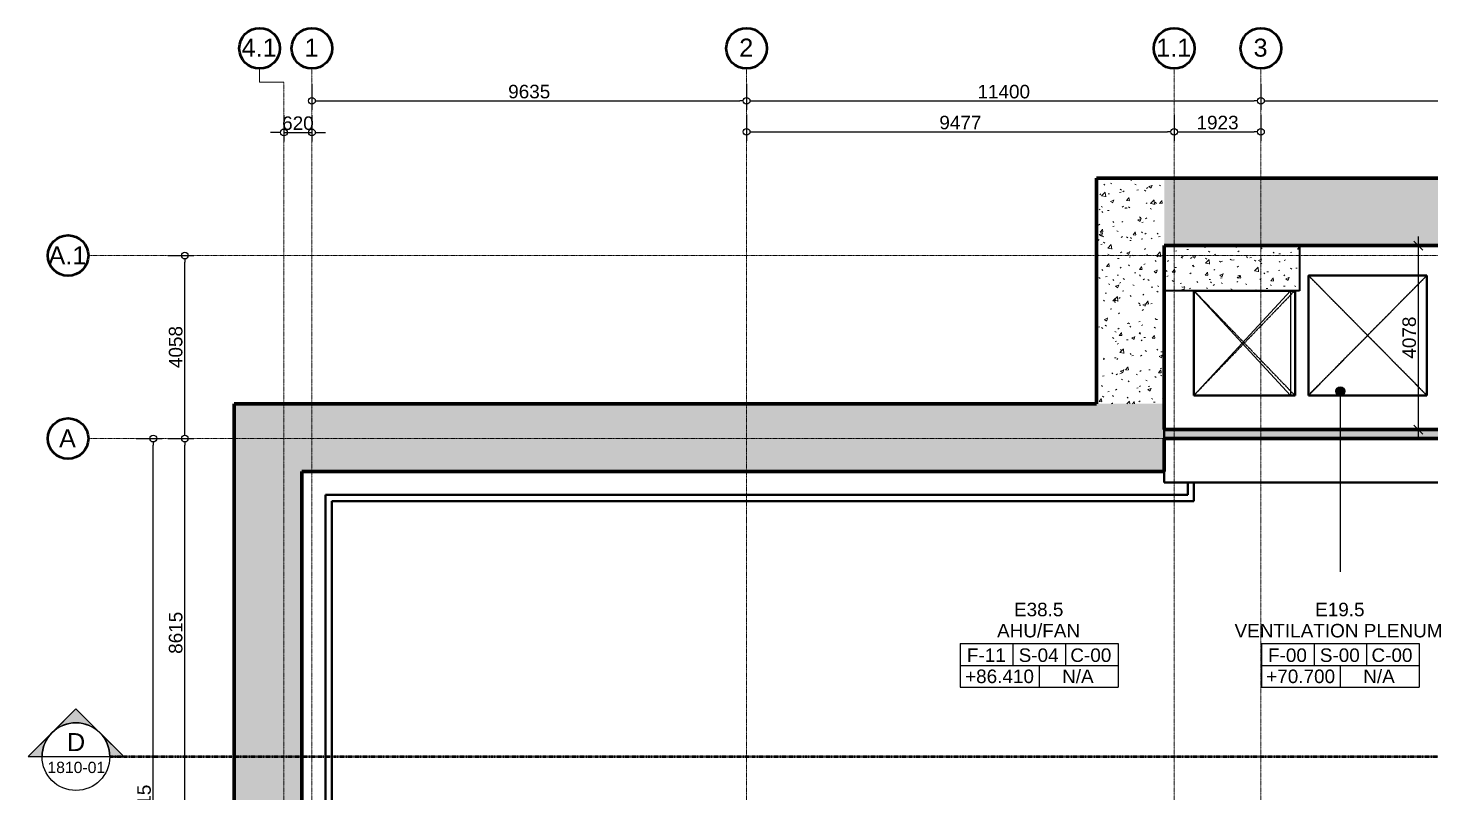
# Model space of a CAD drawing. Header units: millimetres. Extents: x -920222 to -841623, y -18676 to 21298.
# Drawn here: x -920209 to -889113, y 4334 to 21298 of the extents above; entities that cross this region are included whole.
import ezdxf

# ---------------------------------------------------------------- set-up
doc = ezdxf.new("R2010")
doc.units = ezdxf.units.MM
doc.linetypes.add('DPA_Grid _ Level 100', pattern=[10, 5.5, -1.6, 1.3, -1.6])
doc.linetypes.add('DPA_Overhead 100', pattern=[2.75, 1.75, -1])
for name, color, linetype, lineweight in [('_ _ A-DETL-OPENING', 1, 'Continuous', 25), ('A-ANNO-DIMS', 1, 'Continuous', 9), ('A-FLOR-E', 2, 'Continuous', 35), ('A-FLOR-OVHD', 2, 'DPA_Overhead 100', 25), ('A-ROOM-IDEN', 3, 'Continuous', 25), ('A-ROOM-LINE', 3, 'Continuous', 25), ('A-WALL', 5, 'Continuous', 35), ('A-WALL-PATT', 1, 'Continuous', 35), ('G-ANNO-SECL', 3, 'Continuous', 9), ('S-GRID', 251, 'Continuous', 9), ('S-GRID-IDEN', 3, 'Continuous', 50), ('WALL', 5, 'Continuous', 35), ('WALL-E', 2, 'Continuous', 35)]:
    doc.layers.add(name, color=color, linetype=linetype, lineweight=lineweight)
doc.styles.add('Arial', font='arial.ttf', dxfattribs={"height": 400})
doc.styles.add('Arial_1', font='arial.ttf', dxfattribs={"height": 250})
doc.styles.add('Arial_2', font='arial.ttf', dxfattribs={"height": 300})
doc.dimstyles.new('DPA-DIM-3_0_C-C', dxfattribs={"dimscale": 304.8, "dimtxt": 306.07782, "dimasz": 0.492126, "dimexe": 0.656168, "dimexo": 0.0625, "dimgap": 0.164042, "dimtad": 1, "dimdec": 0, "dimzin": 0, "dimdsep": 46, "dimtxsty": 'Arial_2', "dimblk1": 'DOTBLANK', "dimblk2": 'DOTBLANK', "dimsah": 1, "dimcen": 0.09, "dimdle": 0.656168, "dimadec": 8, "dimazin": 0, "dimtfac": 1, "dimtdec": 4, "dimtix": 1, "dimtmove": 0, "dimatfit": 3, "dimfxl": 1.312336, "dimfxlon": 1, "dimtvp": 1, "dimtolj": 1, "dimtzin": 0, "dimarcsym": 2})
doc.dimstyles.new('DPA-DIM-3_0_T-T', dxfattribs={"dimscale": 304.8, "dimtxt": 306.07782, "dimasz": 0.656168, "dimexe": 0.656168, "dimexo": 0.0625, "dimgap": 0.164042, "dimtad": 1, "dimdec": 0, "dimzin": 0, "dimdsep": 46, "dimtxsty": 'Arial_2', "dimblk1": 'OBLIQUE', "dimblk2": 'OBLIQUE', "dimsah": 1, "dimcen": 0.09, "dimdle": 0.656168, "dimadec": 8, "dimazin": 0, "dimtfac": 1, "dimtdec": 4, "dimtix": 1, "dimtmove": 0, "dimatfit": 3, "dimfxl": 1.312336, "dimfxlon": 1, "dimtvp": 1, "dimtolj": 1, "dimtzin": 0, "dimarcsym": 2})
pattern_1 = [(50, (0, 0), (728.7365, -63.75582), [76.2, -838.2]), (355, (0, 0), (-140.9716, 764.2276), [60.96, -670.56]), (100.451, (60.7, -5.3), (587.77, 700.46675), [64.76, -712.36]), (46.184, (0, 203.2), (1084.3162, -168.171), [114.3, -1257.3]), (96.636, (90.4, 189.2), (949.6099, 989.7098), [97.14, -1068.54]), (351.184, (0, 203.2), (949.6206, 989.7012), [91.44, -1005.84]), (21, (101.6, 152.4), (606.45787, -409.06057), [76.2, -838.2]), (326, (101.6, 152.4), (247.20834, 736.7529), [60.96, -670.56]), (71.451, (152.14, 118.3), (853.66825, 327.68547), [64.76, -712.36]), (37.5, (0, 0), (12.35469, 338.22012), [33.528, -628.904, 33.528, -647.192, -673.1]), (37.5, (0, 0), (12.35469, 338.22012), [-1343.152, 33.528, -639.572]), (7.5, (0, 0), (267.27887, 400.72213), [33.528, -354.584, 33.528, -613.664, -256.54]), (7.5, (0, 0), (267.27887, 400.72213), [-1035.304, 33.528, -223.012]), (327.5, (-226.57, 0), (542.36333, -22.915345), [33.528, -220.472, 33.528, -758.952, -1051.56]), (327.5, (-226.57, 0), (542.36333, -22.915345), [-1046.48, 33.528, -1018.032]), (317.5, (-328.17, 0), (592.51696, 101.7071), [33.528, -296.672, 33.528, -492.76, -746.76]), (317.5, (-328.17, 0), (592.51696, 101.7071), [-856.488, 33.528, -713.232])]

# ---------------------------------------------------------------- blocks, each defined once
blk = doc.blocks.new('Walls New - Walls New-13988885-4250-01 ENLARGED CONCOURSE LEVEL - REFLECTED CEILING PLAN - SHEET 1')
at = {"layer": 'A-WALL-PATT', "lineweight": 9}
h = blk.add_hatch(dxfattribs=at)
h.set_pattern_fill('FP_1', color=256, style=0, pattern_type=2)
h.set_pattern_definition(pattern_1)
h.paths.add_polyline_path([(-892025, 15472), (-892025, 16472), (-895025, 16472), (-895025, 15472)])
at = {"layer": 'WALL'}
for p, q in [((-895025, 16472), (-892025, 16472)), ((-895025, 15472), (-895025, 16472)), ((-892025, 16472), (-892025, 15472)), ((-892025, 15472), (-895025, 15472))]:
    blk.add_line(p, q, dxfattribs=at)
blk = doc.blocks.new('Section - Section Head-531884-4250-01 ENLARGED CONCOURSE LEVEL - REFLECTED CEILING PLAN - SHEET 1')
at = {"layer": 'G-ANNO-SECL'}
h = blk.add_hatch(color=256, dxfattribs=at)
edge = h.paths.add_edge_path()
edge.add_line((-12.8, 5.3), (-7.5, 10.61))
edge.add_line((-7.5, 10.61), (-2.2, 5.3))
edge.add_arc((-7.5, 0), 7.5, 45, 135)
h = blk.add_hatch(color=256, dxfattribs=at)
edge = h.paths.add_edge_path()
edge.add_arc((-7.5, 0), 7.5, 0, 45)
edge.add_line((-2.2, 5.3), (3.11, 0))
edge.add_line((3.11, 0), (0, 0))
edge = h.paths.add_edge_path()
edge.add_line((-15, 0), (-18.11, 0))
edge.add_line((-18.11, 0), (-12.8, 5.3))
edge.add_arc((-7.5, 0), 7.5, 135, 180)
at = {"layer": 'G-ANNO-SECL', "lineweight": 25}
for p, q in [((-7.5, 10.61), (-18.11, 0)), ((-7.5, 10.61), (-12.8, 5.3)), ((3.11, 0), (-7.5, 10.61)), ((-2.2, 5.3), (-7.5, 10.61)), ((-12.8, 5.3), (-18.11, 0)), ((3.11, 0), (-2.2, 5.3)), ((-18.11, 0), (-15, 0)), ((-18.11, 0), (-15, 0)), ((0, 0), (3.11, 0)), ((0, 0), (3.11, 0))]:
    blk.add_line(p, q, dxfattribs=at)
blk.add_circle((-7.5, 0), 7.5, dxfattribs=at)
for start, end in [(45, 135), (135, 180), (0, 45)]:
    blk.add_arc((-7.5, 0), 7.5, start, end, dxfattribs=at)
blk = doc.blocks.new('DPA_Room Tag Box - Standard-4486259-4250-01 ENLARGED CONCOURSE LEVEL - REFLECTED CEILING PLAN - SHEET 1')
at = {"layer": 'A-ROOM-LINE'}
for p, q in [((-17.5, -2.94), (-17.5, -12.6)), ((-17.5, -2.94), (17.5, -2.94)), ((-5.83, -2.94), (-5.83, -7.77)), ((5.83, -2.94), (5.83, -7.77)), ((17.5, -2.94), (17.5, -12.6)), ((-17.5, -7.77), (17.5, -7.77)), ((0, -7.77), (0, -12.6)), ((-17.5, -12.6), (17.5, -12.6))]:
    blk.add_line(p, q, dxfattribs=at)
blk = doc.blocks.new('Grid - 100 Scale-2291345-4250-01 ENLARGED CONCOURSE LEVEL - REFLECTED CEILING PLAN - SHEET 1')
at = {"layer": 'S-GRID-IDEN'}
blk.add_circle((0, 0), 4.5, dxfattribs=at)
blk = doc.blocks.new('_DotBlank')
at = {"color": 0, "linetype": 'ByBlock', "lineweight": -2}
blk.add_line((-0.5, 0), (-1, 0), dxfattribs=at)
blk.add_circle((0, 0), 0.5, dxfattribs=at)
blk = doc.blocks.new('*D291')
at = {"layer": 'A-ANNO-DIMS', "color": 0, "lineweight": -2, "transparency": 16777216}
for p, q in [((-9635, 16485), (-9635, 15904)), ((0, 16485), (0, 15904)), ((-9485, 16104), (-150, 16104))]:
    blk.add_line(p, q, dxfattribs=at)
at = {"layer": 'Defpoints', "color": 0, "transparency": 16777216}
for p in [(-9635, 16504), (0, 16504), (0, 16104)]:
    blk.add_point(p, dxfattribs=at)
at = {"layer": 'A-ANNO-DIMS', "color": 0, "lineweight": -2, "transparency": 16777216, "xscale": 150, "yscale": 150, "zscale": 150, "rotation": 180}
blk.add_blockref('_DotBlank', (-9635, 16104), dxfattribs=at)
at = {"layer": 'A-ANNO-DIMS', "color": 0, "lineweight": -2, "transparency": 16777216, "xscale": 150, "yscale": 150, "zscale": 150}
blk.add_blockref('_DotBlank', (0, 16104), dxfattribs=at)
at = {"layer": 'A-ANNO-DIMS', "color": 0, "transparency": 16777216, "insert": (-4818, 16308), "char_height": 300, "width": 1107.53, "attachment_point": 5, "style": 'Arial_2'}
blk.add_mtext('\\A1;9635', dxfattribs=at)
blk = doc.blocks.new('*D292')
at = {"layer": 'A-ANNO-DIMS', "color": 0, "lineweight": -2, "transparency": 16777216}
for p, q in [((0, 16485), (0, 15904)), ((11400, 16485), (11400, 15904)), ((150, 16104), (11250, 16104))]:
    blk.add_line(p, q, dxfattribs=at)
at = {"layer": 'Defpoints', "color": 0, "transparency": 16777216}
for p in [(0, 16504), (11400, 16504), (11400, 16104)]:
    blk.add_point(p, dxfattribs=at)
at = {"layer": 'A-ANNO-DIMS', "color": 0, "lineweight": -2, "transparency": 16777216, "xscale": 150, "yscale": 150, "zscale": 150, "rotation": 180}
blk.add_blockref('_DotBlank', (0, 16104), dxfattribs=at)
at = {"layer": 'A-ANNO-DIMS', "color": 0, "lineweight": -2, "transparency": 16777216, "xscale": 150, "yscale": 150, "zscale": 150}
blk.add_blockref('_DotBlank', (11400, 16104), dxfattribs=at)
at = {"layer": 'A-ANNO-DIMS', "color": 0, "transparency": 16777216, "insert": (5700, 16307), "char_height": 300, "width": 1384.41, "attachment_point": 5, "style": 'Arial_2'}
blk.add_mtext('\\A1;11400', dxfattribs=at)
blk = doc.blocks.new('*D293')
at = {"layer": 'A-ANNO-DIMS', "color": 0, "lineweight": -2, "transparency": 16777216}
for p, q in [((11400, 16485), (11400, 15904)), ((22800, 16485), (22800, 15904)), ((11550, 16104), (22650, 16104))]:
    blk.add_line(p, q, dxfattribs=at)
at = {"layer": 'Defpoints', "color": 0, "transparency": 16777216}
for p in [(11400, 16504), (22800, 16504), (22800, 16104)]:
    blk.add_point(p, dxfattribs=at)
at = {"layer": 'A-ANNO-DIMS', "color": 0, "lineweight": -2, "transparency": 16777216, "xscale": 150, "yscale": 150, "zscale": 150, "rotation": 180}
blk.add_blockref('_DotBlank', (11400, 16104), dxfattribs=at)
at = {"layer": 'A-ANNO-DIMS', "color": 0, "lineweight": -2, "transparency": 16777216, "xscale": 150, "yscale": 150, "zscale": 150}
blk.add_blockref('_DotBlank', (22800, 16104), dxfattribs=at)
at = {"layer": 'A-ANNO-DIMS', "color": 0, "transparency": 16777216, "insert": (17100, 16307), "char_height": 300, "width": 1384.41, "attachment_point": 5, "style": 'Arial_2'}
blk.add_mtext('\\A1;11400', dxfattribs=at)
blk = doc.blocks.new('*D297')
at = {"layer": 'A-ANNO-DIMS', "color": 0, "lineweight": -2, "transparency": 16777216}
for p, q in [((-13532, 8615), (-12951, 8615)), ((-13151, -7750), (-13151, 8465)), ((-13532, -7900), (-12951, -7900))]:
    blk.add_line(p, q, dxfattribs=at)
at = {"layer": 'Defpoints', "color": 0, "transparency": 16777216}
for p in [(-13551, 8615), (-13151, 8615), (-13551, -7900)]:
    blk.add_point(p, dxfattribs=at)
at = {"layer": 'A-ANNO-DIMS', "color": 0, "lineweight": -2, "transparency": 16777216, "xscale": 150, "yscale": 150, "zscale": 150}
for p, rotation in [((-13151, 8615), 90), ((-13151, -7900), 270)]:
    blk.add_blockref('_DotBlank', p, dxfattribs=dict(at, rotation=rotation))
at = {"layer": 'A-ANNO-DIMS', "color": 0, "transparency": 16777216, "insert": (-13354, 357), "char_height": 300, "width": 1384.41, "attachment_point": 5, "rotation": 90, "style": 'Arial_2'}
blk.add_mtext('\\A1;16515', dxfattribs=at)
blk = doc.blocks.new('*D300')
at = {"layer": 'A-ANNO-DIMS', "color": 0, "lineweight": -2, "transparency": 16777216}
for p, q in [((-12832, 8615), (-12251, 8615)), ((-12451, 150), (-12451, 8465)), ((-12832, 0), (-12251, 0))]:
    blk.add_line(p, q, dxfattribs=at)
at = {"layer": 'Defpoints', "color": 0, "transparency": 16777216}
for p in [(-12851, 8615), (-12451, 8615), (-12851, 0)]:
    blk.add_point(p, dxfattribs=at)
at = {"layer": 'A-ANNO-DIMS', "color": 0, "lineweight": -2, "transparency": 16777216, "xscale": 150, "yscale": 150, "zscale": 150}
for p, rotation in [((-12451, 8615), 90), ((-12451, 0), 270)]:
    blk.add_blockref('_DotBlank', p, dxfattribs=dict(at, rotation=rotation))
at = {"layer": 'A-ANNO-DIMS', "color": 0, "transparency": 16777216, "insert": (-12654, 4307), "char_height": 300, "width": 1107.53, "attachment_point": 5, "rotation": 90, "style": 'Arial_2'}
blk.add_mtext('\\A1;8615', dxfattribs=at)
blk = doc.blocks.new('_Oblique')
at = {"color": 0, "linetype": 'ByBlock', "lineweight": -2}
blk.add_line((-0.5, -0.5), (0.5, 0.5), dxfattribs=at)
blk = doc.blocks.new('*D320')
at = {"layer": 'A-ANNO-DIMS', "color": 0, "lineweight": -2, "transparency": 16777216}
for p, q in [((14891, 8615), (14891, 13093)), ((14510, 12893), (15091, 12893)), ((14510, 8815), (15091, 8815))]:
    blk.add_line(p, q, dxfattribs=at)
at = {"layer": 'Defpoints', "color": 0, "transparency": 16777216}
for p in [(14491, 12893), (14891, 12893), (14491, 8815)]:
    blk.add_point(p, dxfattribs=at)
at = {"layer": 'A-ANNO-DIMS', "color": 0, "lineweight": -2, "transparency": 16777216, "xscale": 200, "yscale": 200, "zscale": 200}
for p, rotation in [((14891, 12893), 90), ((14891, 8815), 270)]:
    blk.add_blockref('_Oblique', p, dxfattribs=dict(at, rotation=rotation))
at = {"layer": 'A-ANNO-DIMS', "color": 0, "transparency": 16777216, "insert": (14688, 10854), "char_height": 300, "width": 1107.53, "attachment_point": 5, "rotation": 90, "style": 'Arial_2'}
blk.add_mtext('\\A1;4078', dxfattribs=at)
blk = doc.blocks.new('*D326')
at = {"layer": 'A-ANNO-DIMS', "color": 0, "lineweight": -2, "transparency": 16777216}
for p, q in [((0, 15799), (0, 15218)), ((9477, 15799), (9477, 15218)), ((150, 15418), (9327, 15418))]:
    blk.add_line(p, q, dxfattribs=at)
at = {"layer": 'Defpoints', "color": 0, "transparency": 16777216}
for p in [(0, 15818), (9477, 15818), (9477, 15418)]:
    blk.add_point(p, dxfattribs=at)
at = {"layer": 'A-ANNO-DIMS', "color": 0, "lineweight": -2, "transparency": 16777216, "xscale": 150, "yscale": 150, "zscale": 150, "rotation": 180}
blk.add_blockref('_DotBlank', (0, 15418), dxfattribs=at)
at = {"layer": 'A-ANNO-DIMS', "color": 0, "lineweight": -2, "transparency": 16777216, "xscale": 150, "yscale": 150, "zscale": 150}
blk.add_blockref('_DotBlank', (9477, 15418), dxfattribs=at)
at = {"layer": 'A-ANNO-DIMS', "color": 0, "transparency": 16777216, "insert": (4739, 15621), "char_height": 300, "width": 1107.53, "attachment_point": 5, "style": 'Arial_2'}
blk.add_mtext('\\A1;9477', dxfattribs=at)
blk = doc.blocks.new('*D327')
at = {"layer": 'A-ANNO-DIMS', "color": 0, "lineweight": -2, "transparency": 16777216}
for p, q in [((9477, 15799), (9477, 15218)), ((11400, 15799), (11400, 15218)), ((9627, 15418), (11250, 15418))]:
    blk.add_line(p, q, dxfattribs=at)
at = {"layer": 'Defpoints', "color": 0, "transparency": 16777216}
for p in [(9477, 15818), (11400, 15818), (11400, 15418)]:
    blk.add_point(p, dxfattribs=at)
at = {"layer": 'A-ANNO-DIMS', "color": 0, "lineweight": -2, "transparency": 16777216, "xscale": 150, "yscale": 150, "zscale": 150, "rotation": 180}
blk.add_blockref('_DotBlank', (9477, 15418), dxfattribs=at)
at = {"layer": 'A-ANNO-DIMS', "color": 0, "lineweight": -2, "transparency": 16777216, "xscale": 150, "yscale": 150, "zscale": 150}
blk.add_blockref('_DotBlank', (11400, 15418), dxfattribs=at)
at = {"layer": 'A-ANNO-DIMS', "color": 0, "transparency": 16777216, "insert": (10439, 15621), "char_height": 300, "width": 1107.53, "attachment_point": 5, "style": 'Arial_2'}
blk.add_mtext('\\A1;1923', dxfattribs=at)
blk = doc.blocks.new('*D332')
at = {"layer": 'A-ANNO-DIMS', "color": 0, "lineweight": -2, "transparency": 16777216}
for p, q in [((-12832, 12673), (-12251, 12673)), ((-12451, 8765), (-12451, 12523)), ((-12832, 8615), (-12251, 8615))]:
    blk.add_line(p, q, dxfattribs=at)
at = {"layer": 'Defpoints', "color": 0, "transparency": 16777216}
for p in [(-12851, 12673), (-12451, 12673), (-12851, 8615)]:
    blk.add_point(p, dxfattribs=at)
at = {"layer": 'A-ANNO-DIMS', "color": 0, "lineweight": -2, "transparency": 16777216, "xscale": 150, "yscale": 150, "zscale": 150}
for p, rotation in [((-12451, 12673), 90), ((-12451, 8615), 270)]:
    blk.add_blockref('_DotBlank', p, dxfattribs=dict(at, rotation=rotation))
at = {"layer": 'A-ANNO-DIMS', "color": 0, "transparency": 16777216, "insert": (-12654, 10644), "char_height": 300, "width": 1107.53, "attachment_point": 5, "rotation": 90, "style": 'Arial_2'}
blk.add_mtext('\\A1;4058', dxfattribs=at)
blk = doc.blocks.new('*D333')
at = {"layer": 'A-ANNO-DIMS', "color": 0, "lineweight": -2, "transparency": 16777216}
for p, q in [((-10255, 15785), (-10255, 15204)), ((-9635, 15785), (-9635, 15204)), ((-10405, 15404), (-10555, 15404)), ((-10255, 15404), (-9635, 15404)), ((-9485, 15404), (-9335, 15404))]:
    blk.add_line(p, q, dxfattribs=at)
at = {"layer": 'Defpoints', "color": 0, "transparency": 16777216}
for p in [(-10255, 15804), (-9635, 15804), (-9635, 15404)]:
    blk.add_point(p, dxfattribs=at)
at = {"layer": 'A-ANNO-DIMS', "color": 0, "lineweight": -2, "transparency": 16777216, "xscale": 150, "yscale": 150, "zscale": 150}
blk.add_blockref('_DotBlank', (-10255, 15404), dxfattribs=at)
at = {"layer": 'A-ANNO-DIMS', "color": 0, "lineweight": -2, "transparency": 16777216, "xscale": 150, "yscale": 150, "zscale": 150, "rotation": 180}
blk.add_blockref('_DotBlank', (-9635, 15404), dxfattribs=at)
at = {"layer": 'A-ANNO-DIMS', "color": 0, "transparency": 16777216, "insert": (-9945, 15607), "char_height": 300, "width": 830.65, "attachment_point": 5, "style": 'Arial_2'}
blk.add_mtext('\\A1;620', dxfattribs=at)
blk = doc.blocks.new('*U290')
at = {"layer": '_ _ A-DETL-OPENING'}
for p, q in [((12457, 9573), (15080, 12233)), ((12457, 12233), (15080, 9573)), ((12457, 9573), (12457, 12233)), ((12457, 12233), (15080, 12233)), ((15080, 12233), (15080, 9573)), ((9917, 9573), (12057, 11893)), ((9917, 11893), (12057, 9573)), ((9917, 9573), (9917, 11893)), ((9917, 11893), (12057, 11893)), ((12057, 11893), (12057, 9573)), ((12057, 9573), (9917, 9573)), ((15080, 9573), (12457, 9573))]:
    blk.add_line(p, q, dxfattribs=at)
at = {"layer": 'S-GRID'}
for p, q in [((-10794.6, 16517.9), (-10794.6, 16818.7)), ((-10255, 16517.9), (-10794.6, 16517.9))]:
    blk.add_line(p, q, dxfattribs=at)
at = {"layer": 'S-GRID', "linetype": 'DPA_Grid _ Level 100'}
for p, q in [((-9635, -21404), (-9635, 16818.7)), ((0, -21404), (0, 16818.7)), ((9477, -21404), (9477, 16818.7)), ((11400, -21404), (11400, 16818.7)), ((-10255, -21404), (-10255, 16517.9)), ((58127.3, 12673), (-14589.5, 12673)), ((58127.3, 8615), (-14589.5, 8615))]:
    blk.add_line(p, q, dxfattribs=at)
at = {"layer": 'S-GRID-IDEN', "xscale": 99.99999999999993, "yscale": 99.99999999999993, "zscale": 99.99999999999993}
for p in [(-10794.6, 17268.7), (-9635, 17268.7), (0, 17268.7), (9477, 17268.7), (11400, 17268.7)]:
    blk.add_blockref('Grid - 100 Scale-2291345-4250-01 ENLARGED CONCOURSE LEVEL - REFLECTED CEILING PLAN - SHEET 1', p, dxfattribs=at)
at = {"layer": 'S-GRID-IDEN', "xscale": 99.99999999999993, "yscale": 99.99999999999993, "zscale": 99.99999999999993, "rotation": 89.9999999999998}
for p in [(-15039.5, 12673), (-15039.5, 8615)]:
    blk.add_blockref('Grid - 100 Scale-2291345-4250-01 ENLARGED CONCOURSE LEVEL - REFLECTED CEILING PLAN - SHEET 1', p, dxfattribs=at)
at = {"layer": 'S-GRID-IDEN', "lineweight": 9, "char_height": 400, "attachment_point": 1, "style": 'Arial'}
for s, insert, width in [('4.1', (-11192.4, 17484.6), 945.991), ('1', (-9798.3, 17484.6), 376.793), ('2', (-163.3, 17484.6), 376.793), ('1.1', (9079.2, 17484.6), 945.991), ('3', (11236.7, 17484.6), 376.793), ('A.1', (-15473.7, 12876.9), 1026.16), ('A', (-15239.2, 8818.9), 456.962)]:
    blk.add_mtext(s, dxfattribs=dict(at, insert=insert, width=width))
at = {"layer": 'A-ANNO-DIMS'}
for base, p1, p2, override, picture, middle in [((0, 16104.3), (-9635, 16504.3), (0, 16504.3), {"dimpost": '<>', "dimfxl": 9635}, '*D291', (-4817.5, 16307.6)), ((11400, 16104.3), (0, 16504.3), (11400, 16504.3), {"dimpost": '<>', "dimfxl": 11400}, '*D292', (5700, 16307.4)), ((22800, 16104.3), (11400, 16504.3), (22800, 16504.3), {"dimpost": '<>', "dimfxl": 11400}, '*D293', (17100, 16307.4)), ((-9635, 15404.3), (-10255, 15804.3), (-9635, 15804.3), {"dimpost": '<>', "dimfxl": 620}, '*D333', (-9945, 15607.4)), ((9477, 15417.9), (0, 15817.9), (9477, 15817.9), {"dimpost": '<>', "dimfxl": 9477.000119}, '*D326', (4738.5, 15621)), ((11400, 15417.9), (9477, 15817.9), (11400, 15817.9), {"dimpost": '<>', "dimfxl": 1922.999881}, '*D327', (10438.5, 15621.1))]:
    dim = blk.add_linear_dim(base=base, p1=p1, p2=p2, dimstyle='DPA-DIM-3_0_C-C', override=override, dxfattribs=at)
    dim.commit()
    dim.dimension.update_dxf_attribs({"geometry": picture, "text_midpoint": middle})
for base, p1, p2, dimstyle, override, picture, middle in [((14891.2, 12893), (14491.2, 8815), (14491.2, 12893), 'DPA-DIM-3_0_T-T', {"dimpost": '<>', "dimfxl": 4077.995362}, '*D320', (14688, 10854)), ((-12451.3, 12673), (-12851.3, 8615), (-12851.3, 12673), 'DPA-DIM-3_0_C-C', {"dimpost": '<>', "dimfxl": 4057.997178}, '*D332', (-12654.5, 10644)), ((-13151.3, 8615), (-13551.3, -7900), (-13551.3, 8615), 'DPA-DIM-3_0_C-C', {"dimpost": '<>', "dimfxl": 16515.002991}, '*D297', (-13354.5, 357.5)), ((-12451.3, 8615), (-12851.3, 0), (-12851.3, 8615), 'DPA-DIM-3_0_C-C', {"dimpost": '<>', "dimfxl": 8614.999996}, '*D300', (-12654.5, 4307.5))]:
    dim = blk.add_linear_dim(base=base, p1=p1, p2=p2, angle=90, dimstyle=dimstyle, override=override, dxfattribs=at)
    dim.commit()
    dim.dimension.update_dxf_attribs({"geometry": picture, "text_midpoint": middle})

msp = doc.modelspace()

# ---------------------------------------------------------------- hatches: boundary and pattern name
at = {"layer": 'A-ROOM-IDEN'}
h = msp.add_hatch(color=256, dxfattribs=at)
edge = h.paths.add_edge_path()
edge.add_arc((-891122, 13244), 100, 0, 360)
at = {"layer": 'A-WALL-PATT', "lineweight": 9}
h = msp.add_hatch(dxfattribs=at)
h.set_pattern_fill('FP_1', color=256, style=0, pattern_type=2)
h.set_pattern_definition(pattern_1)
h.paths.add_polyline_path([(-895025, 12966), (-895025, 17972), (-896525, 17972), (-896525, 12966)])
h = msp.add_hatch(dxfattribs=at)
h.set_pattern_fill('FP_1', color=256, style=0, pattern_type=2)
h.set_pattern_definition(pattern_1)
h.paths.add_polyline_path([(-847407, 16472), (-847407, 17972), (-895025, 17972), (-895025, 16472), (-848317, 16472)])
h = msp.add_hatch(dxfattribs=at)
h.set_pattern_fill('FP_1', color=256, style=0, pattern_type=2)
h.set_pattern_definition(pattern_1)
h.paths.add_polyline_path([(-914137, -7401), (-914137, 12966), (-915637, 12966), (-915637, -7401)])
h = msp.add_hatch(dxfattribs=at)
h.set_pattern_fill('FP_1', color=256, style=0, pattern_type=2)
h.set_pattern_definition(pattern_1)
h.paths.add_polyline_path([(-895025, 11466), (-895025, 12966), (-914137, 12966), (-914137, 11466), (-898813, 11466)])
h = msp.add_hatch(dxfattribs=at)
h.set_pattern_fill('FP_1', color=256, style=0, pattern_type=2)
h.set_pattern_definition(pattern_1)
h.paths.add_polyline_path([(-866832, 12194), (-866832, 12394), (-895025, 12394), (-895025, 12194), (-868076, 12194)])

# ---------------------------------------------------------------- linework, layer by layer
at = {"layer": 'A-FLOR-E'}
for p, q in [((-895025, 11219), (-895025, 16472)), ((-895025, 16472), (-866630, 16472)), ((-866630, 16472), (-895025, 16472)), ((-895025, 16472), (-895025, 11219)), ((-889202, 15812), (-891825, 15812)), ((-891825, 15812), (-891825, 13152)), ((-891825, 15812), (-889202, 15812)), ((-891825, 13152), (-891825, 15812)), ((-889202, 13152), (-889202, 15812)), ((-889202, 15812), (-889202, 13152)), ((-892125, 15472), (-894365, 15472)), ((-894365, 15472), (-894365, 13152)), ((-894365, 15472), (-892125, 15472)), ((-894365, 13152), (-894365, 15472)), ((-892125, 13152), (-892125, 15472)), ((-892125, 15472), (-892125, 13152)), ((-894365, 13152), (-892125, 13152)), ((-892125, 13152), (-894365, 13152)), ((-891825, 13152), (-889202, 13152)), ((-889202, 13152), (-891825, 13152)), ((-866830, 11219), (-895025, 11219)), ((-895025, 11219), (-866830, 11219))]:
    msp.add_line(p, q, dxfattribs=at)
at = {"layer": 'A-FLOR-OVHD', "color": 8}
for p, q in [((-891832, 13152), (-891832, 15812)), ((-891832, 13152), (-889202, 15812)), ((-891832, 15812), (-889202, 13152)), ((-891832, 15812), (-889202, 15812)), ((-889202, 15812), (-889202, 13152)), ((-894365, 13152), (-892132, 15472)), ((-894365, 15472), (-892132, 13152)), ((-894365, 13152), (-894365, 15472)), ((-894365, 15472), (-892132, 15472)), ((-892132, 15472), (-892132, 13152)), ((-892132, 13152), (-894365, 13152)), ((-889202, 13152), (-891832, 13152))]:
    msp.add_line(p, q, dxfattribs=at)
at = {"layer": 'A-ROOM-IDEN'}
msp.add_line((-891122, 13244), (-891122, 9240), dxfattribs=at)
msp.add_circle((-891122, 13244), 100, dxfattribs=at)
at = {"layer": 'A-WALL', "color": 7, "lineweight": 70}
for p, q in [((-896525, 12966), (-896525, 17972)), ((-896525, 17972), (-895025, 17972)), ((-895025, 17972), (-847407, 17972)), ((-895025, 16472), (-895025, 12966)), ((-873632, 16472), (-895025, 16472)), ((-915637, -7401), (-915637, 12966)), ((-915637, 12966), (-914137, 12966)), ((-914137, 12966), (-896525, 12966)), ((-895025, 12966), (-895025, 12394)), ((-895025, 12394), (-886682, 12394)), ((-869582, 12194), (-895025, 12194)), ((-895025, 12194), (-895025, 11466)), ((-914137, 11466), (-914137, -7401)), ((-895025, 11466), (-914137, 11466))]:
    msp.add_line(p, q, dxfattribs=at)
at = {"layer": 'G-ANNO-SECL', "lineweight": 25}
msp.add_line((-919898, 5140), (-918398, 5140), dxfattribs=at)
at = {"layer": 'G-ANNO-SECL', "linetype": 'DPA_Grid _ Level 100', "lineweight": 50}
msp.add_line((-918398, 5140), (-844557, 5140), dxfattribs=at)
at = {"layer": 'WALL-E'}
for p, q in [((-889202, 15812), (-891825, 15812)), ((-891825, 15812), (-889202, 15812)), ((-894365, 15472), (-894365, 13152)), ((-894365, 13152), (-894365, 15472)), ((-895025, 12952), (-895025, 13152)), ((-895025, 13152), (-895025, 12952)), ((-894365, 13152), (-892125, 13152)), ((-892125, 13152), (-894365, 13152)), ((-891825, 13152), (-889202, 13152)), ((-889202, 13152), (-891825, 13152)), ((-894505, 11219), (-894505, 10946)), ((-894505, 10946), (-894505, 11219)), ((-894365, 11219), (-894365, 10946)), ((-894365, 10946), (-894365, 11219)), ((-894505, 10946), (-913617, 10946)), ((-913617, 10946), (-903357, 10946)), ((-913617, 10806), (-913617, 10946)), ((-913617, 10946), (-913617, 10806)), ((-903357, 10946), (-903157, 10946)), ((-903157, 10946), (-894505, 10946)), ((-894365, 10946), (-894365, 10806)), ((-894365, 10806), (-894365, 10946)), ((-913617, 10806), (-913617, -7401)), ((-913617, -7401), (-913617, 10806)), ((-903357, 10806), (-913477, 10806)), ((-913477, 10806), (-894365, 10806)), ((-913477, 10806), (-913477, -13278)), ((-913477, -13278), (-913477, 10806)), ((-903157, 10806), (-903357, 10806)), ((-894365, 10806), (-903157, 10806))]:
    msp.add_line(p, q, dxfattribs=at)

# ---------------------------------------------------------------- block references
msp.add_blockref('*U290', (-904282, 3579))
at = {"layer": 'A-ROOM-IDEN', "xscale": 99.99999999999993, "yscale": 99.99999999999993, "zscale": 99.99999999999993}
for p in [(-897797, 7940), (-891122, 7940)]:
    msp.add_blockref('DPA_Room Tag Box - Standard-4486259-4250-01 ENLARGED CONCOURSE LEVEL - REFLECTED CEILING PLAN - SHEET 1', p, dxfattribs=at)
at = {"layer": 'G-ANNO-SECL', "lineweight": 25, "xscale": 99.99999999999993, "yscale": 99.99999999999993, "zscale": 99.99999999999993}
msp.add_blockref('Section - Section Head-531884-4250-01 ENLARGED CONCOURSE LEVEL - REFLECTED CEILING PLAN - SHEET 1', (-918398, 5140), dxfattribs=at)
at = {"layer": 'WALL-E'}
msp.add_blockref('Walls New - Walls New-13988885-4250-01 ENLARGED CONCOURSE LEVEL - REFLECTED CEILING PLAN - SHEET 1', (0, 0), dxfattribs=at)

# ---------------------------------------------------------------- texts
at = {"layer": 'A-ROOM-IDEN', "lineweight": 9, "char_height": 300, "attachment_point": 1, "style": 'Arial_2'}
for s, insert, width in [('E38.5', (-898355, 8553), 1354.85), ('E19.5', (-891680, 8553), 1354.85), ('AHU/FAN', (-898730, 8084), 2252.74), ('VENTILATION PLENUM', (-893467, 8084), 5675.95), ('F-11', (-899399, 7540), 1058.23), ('S-04', (-898251, 7540), 1090.29), ('C-00', (-897106, 7540), 1114.35), ('F-00', (-892724, 7540), 1058.23), ('S-00', (-891576, 7540), 1090.29), ('C-00', (-890431, 7540), 1114.35), ('+86.410', (-899439, 7071), 1883.97), ('N/A', (-897288, 7071), 857.81), ('+70.700', (-892764, 7071), 1883.97), ('N/A', (-890613, 7071), 857.81)]:
    msp.add_mtext(s, dxfattribs=dict(at, insert=insert, width=width))
at = {"layer": 'G-ANNO-SECL', "lineweight": 25, "attachment_point": 1}
for s, insert, char_height, width, style in [('D', (-919346, 5662), 400, 489.03, 'Arial'), ('1810-01', (-919780, 5026), 250, 1539.24, 'Arial_1')]:
    msp.add_mtext(s, dxfattribs=dict(at, insert=insert, char_height=char_height, width=width, style=style))

doc.saveas('drawing.dxf')
